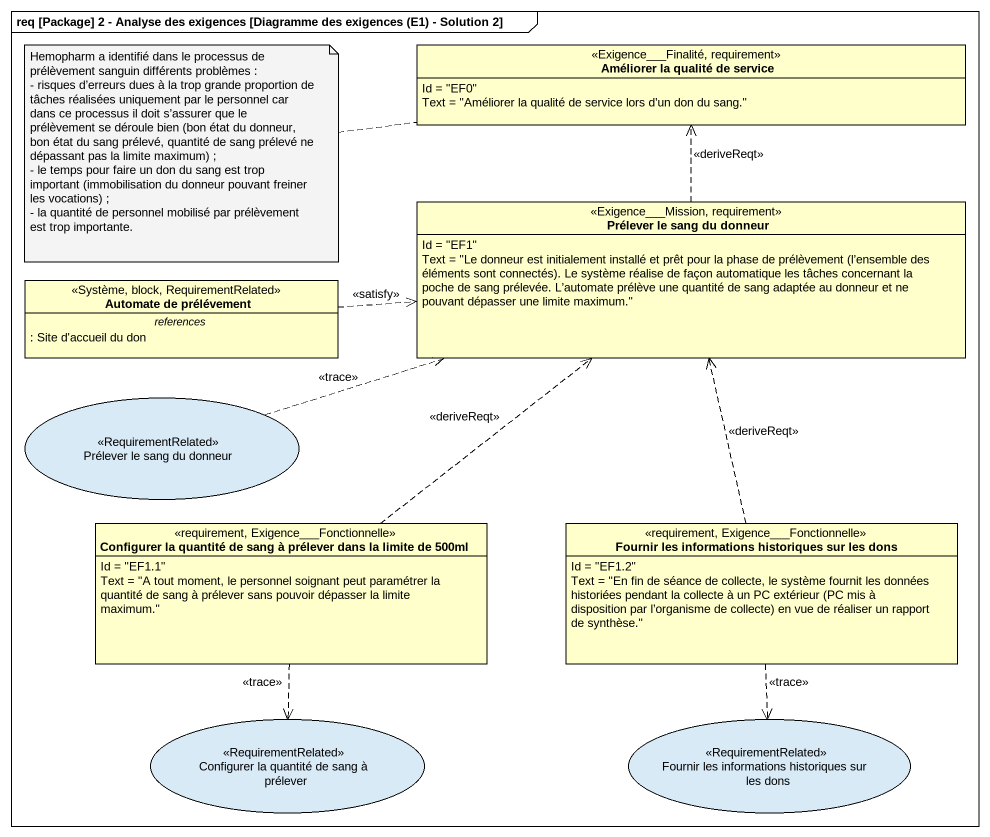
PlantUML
@startuml
mainframe req [Package] 2 - Analyse des exigences [Diagramme des exigences (E1) - Solution 2]
allowmixing
hide circle
hide empty members
class "Améliorer la qualité de service" as Améliorer_la_qualité_de <<Exigence___Finalité, requirement>> {
  Id = "EF0"
  Text = "Améliorer la qualité de service lors d’un don du sang."
}
class "Prélever le sang du donneur" as Prélever_le_sang_du_donneur <<Exigence___Mission, requirement>> {
  Id = "EF1"
  {field} Text = "Le donneur est initialement installé et prêt pour la phase de prélèvement (l’ensemble des éléments sont connectés). Le système réalise de façon automatique les tâches concernant la poche de sang prélevée. L’automate prélève une quantité de sang adaptée au donneur et ne pouvant dépasser une limite maximum."
}
class "Automate de prélévement" as Automate_de_prélévement <<Système, block, RequirementRelated>> {
  -- references --
  : Site d'accueil du don
}
usecase "Prélever le sang du donneur" as Prélever_le_sang_du_donneur_2 <<RequirementRelated>>
class "Configurer la quantité de sang à prélever dans la limite de 500ml" as Configurer_la_quantité_de <<requirement, Exigence___Fonctionnelle>> {
  Id = "EF1.1"
  Text = "A tout moment, le personnel soignant peut paramétrer la quantité de sang à prélever sans pouvoir dépasser la limite maximum."
}
class "Fournir les informations historiques sur les dons" as Fournir_les_informations <<requirement, Exigence___Fonctionnelle>> {
  Id = "EF1.2"
  {field} Text = "En fin de séance de collecte, le système fournit les données historiées pendant la collecte à un PC extérieur (PC mis à disposition par l’organisme de collecte) en vue de réaliser un rapport de synthèse."
}
usecase "Configurer la quantité de sang à prélever" as Configurer_la_quantité_de_2 <<RequirementRelated>>
usecase "Fournir les informations historiques sur les dons" as Fournir_les_informations_2 <<RequirementRelated>>
Prélever_le_sang_du_donneur .up.> Améliorer_la_qualité_de : <<deriveReqt>>
Automate_de_prélévement .right.> Prélever_le_sang_du_donneur : <<satisfy>>
Prélever_le_sang_du_donneur_2 .right.> Prélever_le_sang_du_donneur : <<trace>>
Configurer_la_quantité_de .up.> Prélever_le_sang_du_donneur : <<deriveReqt>>
Configurer_la_quantité_de ..> Configurer_la_quantité_de_2 : <<trace>>
Fournir_les_informations .up.> Prélever_le_sang_du_donneur : <<deriveReqt>>
Fournir_les_informations ..> Fournir_les_informations_2 : <<trace>>
note left of Améliorer_la_qualité_de
  Hemopharm a identifié dans le processus de prélèvement sanguin différents problèmes :
  - risques d’erreurs dues à la trop grande proportion de tâches réalisées uniquement par le personnel car dans ce processus il doit s’assurer que le prélèvement se déroule bien (bon état du donneur, bon état du sang prélevé, quantité de sang prélevé ne dépassant pas la limite maximum) ;
  - le temps pour faire un don du sang est trop important (immobilisation du donneur pouvant freiner les vocations) ;
  - la quantité de personnel mobilisé par prélèvement est trop importante.
end note
@enduml
